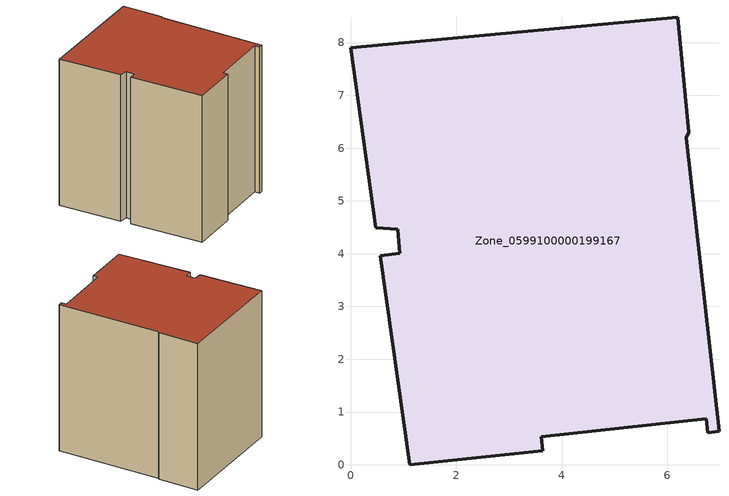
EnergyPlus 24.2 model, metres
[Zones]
Zone_0599100000199167
 floor ground (C_G): 1.12,0 0.56,3.96 0.93,4 0.89,4.46 0.48,4.5 0,7.9 6.2,8.48 6.41,6.3 6.36,6.2 6.98,0.63 6.77,0.61 6.74,0.87 3.61,0.53 3.64,0.27 z0
 wall outside (C_F): 3.61,0.53 6.74,0.87 6.77,0.61 6.98,0.63 6.36,6.2 6.41,6.3 6.2,8.48 0,7.9 0.48,4.5 0.89,4.46 0.93,4 0.56,3.96 1.12,0 3.64,0.27 3.61,0.53 z0:8.25
 roof outside (C_R): 0.56,3.96 1.12,0 3.64,0.27 3.61,0.53 6.74,0.87 6.77,0.61 6.98,0.63 6.36,6.2 6.41,6.3 6.2,8.48 0,7.9 0.48,4.5 0.89,4.46 0.93,4 z8.25
[BUILDING]
Pand.0599100000199167: North Axis=0; Terrain=City; Loads Convergence Tolerance Value=0.04; Temperature Convergence Tolerance Value=0.4; Solar Distribution=FullExterior; Maximum Number of Warmup Days=25; Minimum Number of Warmup Days=1
[Site:Location]
Rotterdam.The.Hague.AP_ZH_NLD Design_Conditions: Latitude=51.96; Longitude=4.45; Time Zone=1; Elevation=-4.5
[SITE:GROUNDTEMPERATURE:BUILDINGSURFACE]
18, 18, 18, 18, 18, 18, 18, 18, 18, 18, 18, 18
[MATERIAL] Thermal Absorptance=0.9; Solar Absorptance=0.7; Visible Absorptance=0.7
Name | Roughness | Thickness | Conductivity | Density | Specific Heat
G.TC.1946-1964 | MediumSmooth | 0.15 | 1 | 540 | 1210
F.TC.1946-1964 | Rough | 0.3 | 0.857143 | 1920 | 840
R.TC.1946-1964 | MediumRough | 0.2 | 0.235294 | 1500 | 1000
[CONSTRUCTION]
C_G: G.TC.1946-1964
C_F: F.TC.1946-1964
C_R: R.TC.1946-1964
[ZONE]
Zone_0599100000199167: Type=1; Multiplier=1; Ceiling Height=Autocalculate; Volume=Autocalculate; Floor Area=autocalculate; Part of Total Floor Area=Yes
[ZONEINFILTRATION:DESIGNFLOWRATE]
Infil_Zone_0599100000199167: Zone or ZoneList or Space or SpaceList=Zone_0599100000199167; Schedule=AlwaysOn; Design Flow Rate Calculation Method=Flow/Area; Flow Rate per Floor Area=0.003; Constant Term Coefficient=1; Temperature Term Coefficient=0; Velocity Term Coefficient=0; Velocity Squared Term Coefficient=0
[HVACTEMPLATE:ZONE:IDEALLOADSAIRSYSTEM]
Zone_0599100000199167: Maximum Heating Supply Air Temperature=50; Minimum Cooling Supply Air Temperature=13; Maximum Heating Supply Air Humidity Ratio=0.0156; Minimum Cooling Supply Air Humidity Ratio=0.0077; Heating Limit=NoLimit; Cooling Limit=NoLimit; Dehumidification Control Type=ConstantSensibleHeatRatio; Cooling Sensible Heat Ratio=0.7; Dehumidification Setpoint=60; Humidification Control Type=None; Humidification Setpoint=30; Outdoor Air Method=None; Outdoor Air Flow Rate per Person=0.00944; Outdoor Air Flow Rate per Zone Floor Area=0; Outdoor Air Flow Rate per Zone=0; Demand Controlled Ventilation Type=None; Outdoor Air Economizer Type=NoEconomizer; Heat Recovery Type=None; Sensible Heat Recovery Effectiveness=0.7; Latent Heat Recovery Effectiveness=0.65
[ZONECONTROL:THERMOSTAT]
ThermostatControl_Zone_0599100000199167: Zone or ZoneList=Zone_0599100000199167; Control Type Schedule=DualSetpointControlType; Control 1=Thermostat_Zone_0599100000199167; Temperature Difference Between Cutout And Setpoint=0
[THERMOSTATSETPOINT:DUALSETPOINT]
Thermostat_Zone_0599100000199167: Heating Setpoint Temperature Schedule=HeatingSetpoint_Zone_0599100000199167; Cooling Setpoint Temperature Schedule=CoolingSetpoint_Zone_0599100000199167
[SCHEDULE:COMPACT]
HeatingSetpoint_Zone_0599100000199167: Through: 12/31, For: AllDays, Until: 24:00, 21
CoolingSetpoint_Zone_0599100000199167: Through: 12/31, For: AllDays, Until: 24:00, 24
DualSetpointControlType: Through: 12/31, For: AllDays, Until: 24:00, 4
AlwaysOn: Through: 12/31, For: AllDays, Until: 24:00, 1
